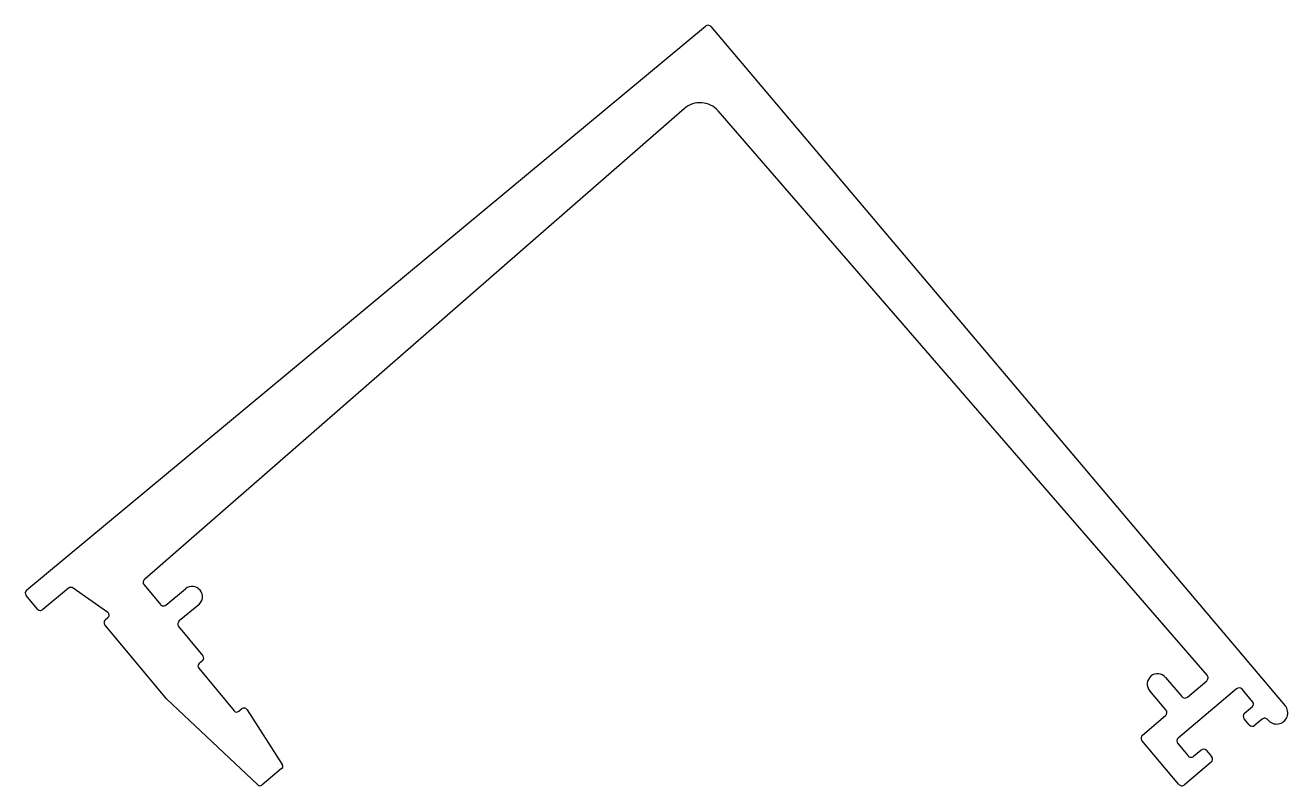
# Model space of a CAD drawing. Extents: x -40.4 to 39.9, y 2.5 to 50.8.
import ezdxf

# ---------------------------------------------------------------- set-up
doc = ezdxf.new("R2010")
doc.units = 0
doc.header["$MEASUREMENT"] = 0
doc.layers.get('0').update_dxf_attribs({"linetype": 'CONTINUOUS'})

msp = doc.modelspace()

# ---------------------------------------------------------------- linework, layer by layer
for p, q in [((-40.27, 14.951), (2.872, 50.79)), ((3.226, 50.758), (39.723, 7.595)), ((1.534, 45.553), (-32.781, 15.624)), ((34.765, 9.542), (3.675, 45.404)), ((-32.809, 15.272), (-31.773, 14.025)), ((-39.593, 13.741), (-40.303, 14.596)), ((-37.614, 15.057), (-39.238, 13.708)), ((-35.119, 13.521), (-37.307, 15.069)), ((-31.418, 13.992), (-30.174, 15.025)), ((-29.335, 14.015), (-30.579, 12.982)), ((-35.254, 13.078), (-35.107, 13.2)), ((-31.382, 8.022), (-35.287, 12.723)), ((-30.611, 12.627), (-29.069, 10.77)), ((-29.1, 10.443), (-29.309, 10.269)), ((-29.336, 9.984), (-27.077, 7.265)), ((32.117, 9.395), (33.148, 8.176)), ((33.509, 8.146), (34.738, 9.184)), ((32.145, 7.328), (31.114, 8.547)), ((36.632, 8.67), (32.93, 5.539)), ((37.673, 7.83), (36.988, 8.64)), ((-25.586, 2.563), (-31.382, 8.022)), ((-26.792, 7.239), (-26.606, 7.394)), ((-26.262, 7.341), (-24.025, 3.859)), ((37.147, 7.121), (37.649, 7.545)), ((30.652, 5.73), (32.115, 6.966)), ((37.444, 6.38), (37.118, 6.766)), ((38.263, 6.742), (37.8, 6.35)), ((32.97, 2.597), (30.623, 5.374)), ((32.9, 5.183), (33.552, 4.412)), ((33.908, 4.382), (34.371, 4.774)), ((34.727, 4.744), (35.053, 4.358)), ((-24.066, 3.594), (-25.318, 2.555)), ((35.023, 4.002), (33.326, 2.568))]:
    msp.add_line(p, q)
for centre, radius, start, end in [((3.033, 50.595), 0.253, 40.21632, 129.71632), ((2.53, 44.412), 1.515, 40.92362, 131.09504), ((-32.615, 15.433), 0.253, 131.09504, 219.71632), ((-40.109, 14.757), 0.252, 129.71632, 219.71632), ((-37.453, 14.863), 0.253, 54.71633, 129.71627), ((-29.755, 14.52), 0.657, 309.71632, 129.71632), ((-39.399, 13.902), 0.253, 219.71627, 309.71636), ((-31.579, 14.187), 0.253, 219.71632, 309.71632), ((-35.093, 12.884), 0.253, 129.71627, 219.71636), ((-35.236, 13.356), 0.202, 309.7164, 54.71632), ((-30.417, 12.788), 0.253, 129.71632, 219.71632), ((-29.248, 10.622), 0.232, 309.71632, 39.71632), ((-29.18, 10.114), 0.202, 129.71627, 219.71636), ((31.616, 8.971), 0.657, 40.21632, 220.21632), ((34.574, 9.377), 0.253, 310.21632, 40.92362), ((33.344, 8.341), 0.257, 220.21632, 310.21632), ((36.795, 8.477), 0.253, 40.21632, 130.21632), ((-26.921, 7.394), 0.202, 219.71627, 309.71636), ((-26.457, 7.215), 0.232, 32.71633, 129.71632), ((31.949, 7.162), 0.257, 310.21632, 40.21632), ((37.518, 7.7), 0.202, 310.21627, 40.21636), ((39.183, 7.139), 0.707, 217.91704, 40.21632), ((37.311, 6.929), 0.253, 130.21632, 220.21632), ((38.426, 6.549), 0.253, 37.91704, 130.21632), ((30.815, 5.537), 0.252, 130.21632, 220.21632), ((37.637, 6.543), 0.253, 220.21632, 310.21632), ((33.093, 5.346), 0.253, 130.21632, 220.21632), ((34.534, 4.581), 0.253, 40.21632, 130.21632), ((33.745, 4.575), 0.253, 220.21627, 310.21636), ((34.86, 4.195), 0.253, 310.21632, 40.21632), ((-24.195, 3.75), 0.202, 309.7162, 32.71617), ((-25.447, 2.71), 0.202, 226.71646, 309.71644), ((33.163, 2.76), 0.253, 220.21627, 310.21636)]:
    msp.add_arc(centre, radius, start, end)

doc.saveas('drawing.dxf')
